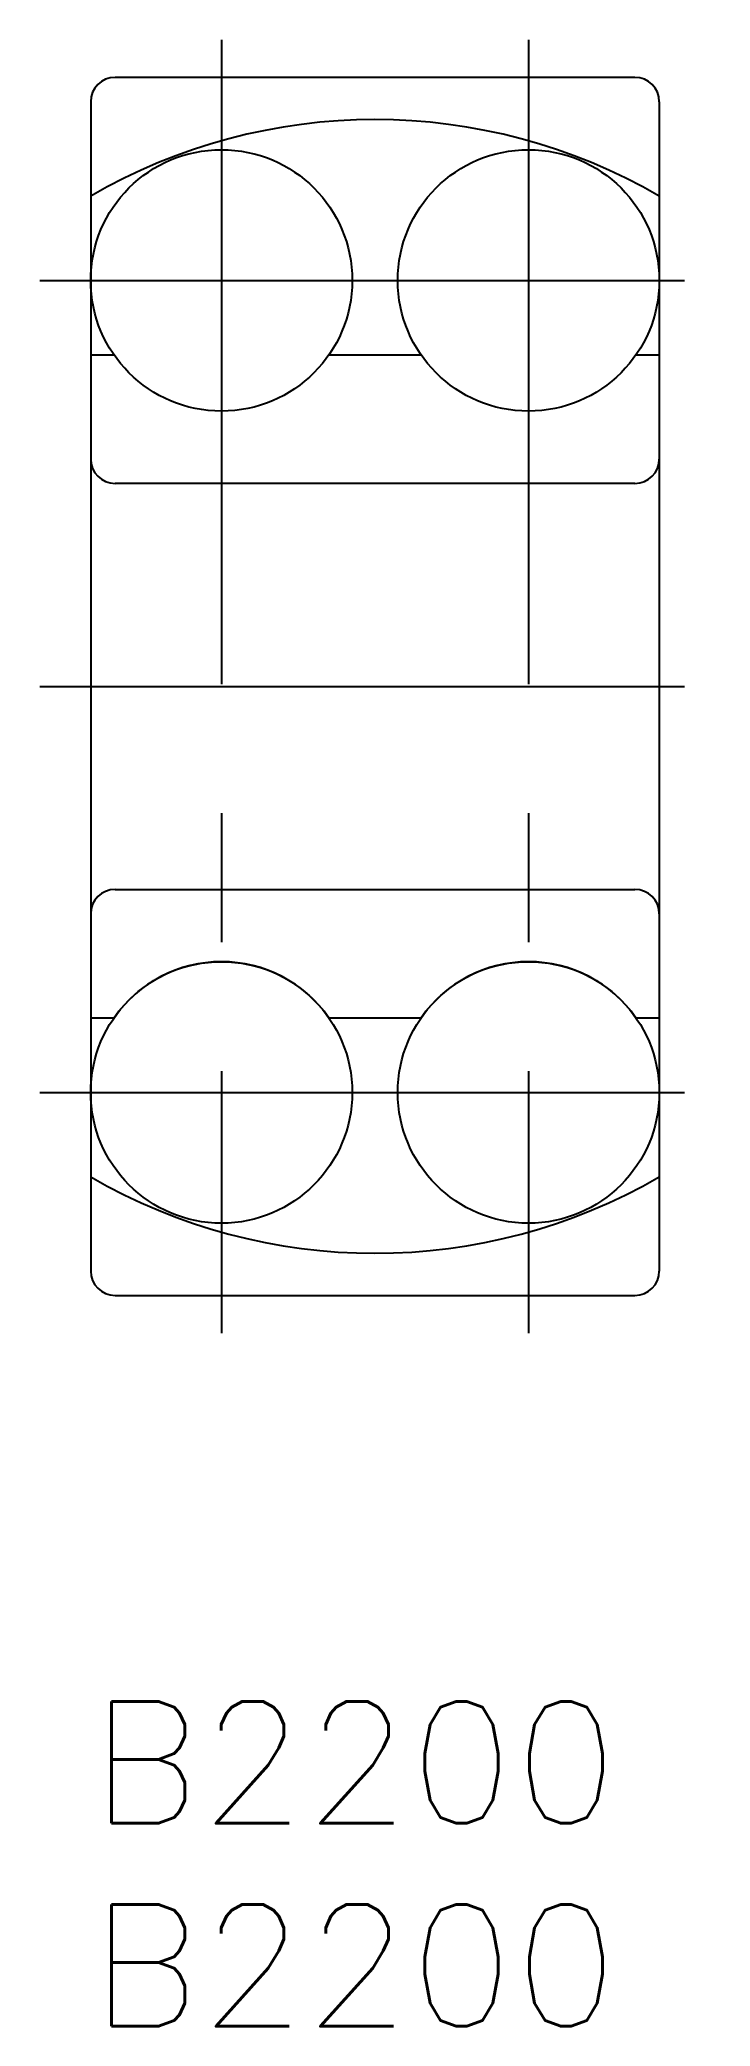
# Model space of a CAD drawing. Extents: x -1.3 to 15.3, y -8 to 40.9.
import ezdxf

# ---------------------------------------------------------------- set-up
doc = ezdxf.new("R2010")
doc.units = 0
doc.header["$LTSCALE"] = 0.5
doc.linetypes.add('CENTER', pattern=[50.8, 31.75, -6.35, 6.35, -6.35])
for name, color, linetype in [('MSM_CENTER', 1, 'CENTER'), ('MSM_CONTINUOUS', 7, 'CONTINUOUS'), ('MSM_PART_NUMBER', 7, 'CONTINUOUS')]:
    doc.layers.add(name, color=color, linetype=linetype)
doc.styles.get("Standard").update_dxf_attribs({"font": 'txt.shx', "height": 3, "bigfont": 'bigfont.shx'})

msp = doc.modelspace()

# ---------------------------------------------------------------- linework, layer by layer
at = {"layer": 'MSM_CENTER'}
for p, q in [((3.22, 40.928), (3.22, 9.072)), ((10.78, 40.928), (10.78, 9.072)), ((-1.254, 35), (15.254, 35)), ((-1.254, 25), (15.254, 25)), ((-1.254, 15), (15.254, 15))]:
    msp.add_line(p, q, dxfattribs=at)
at = {"layer": 'MSM_CONTINUOUS'}
for p, q in [((13.4, 40), (0.6, 40)), ((0, 39.4), (0, 10.6)), ((14, 39.4), (14, 10.6)), ((0.578, 33.16), (0, 33.16)), ((8.138, 33.16), (5.862, 33.16)), ((14, 33.16), (13.422, 33.16)), ((13.4, 30), (0.6, 30)), ((0.6, 20), (13.4, 20)), ((0, 16.84), (0.578, 16.84)), ((5.862, 16.84), (8.138, 16.84)), ((13.422, 16.84), (14, 16.84)), ((0.6, 10), (13.4, 10))]:
    msp.add_line(p, q, dxfattribs=at)
for centre in [(3.22, 35), (10.78, 35), (3.22, 15), (10.78, 15)]:
    msp.add_circle(centre, 3.22, dxfattribs=at)
for centre, radius, start, end in [((0.6, 39.4), 0.6, 90, 180), ((13.4, 39.4), 0.6, 0, 90), ((7, 25), 13.961, 59.9065, 120.0935), ((0.6, 30.6), 0.6, 180, 270), ((13.4, 30.6), 0.6, 270, 360), ((0.6, 19.4), 0.6, 90, 180), ((13.4, 19.4), 0.6, 0, 90), ((3.22, 15), 3.22, 34.8499, 145.1501), ((10.78, 15), 3.22, 34.8499, 145.1501), ((7, 25), 13.961, 239.9065, 300.0935), ((0.6, 10.6), 0.6, 180, 270), ((13.4, 10.6), 0.6, 270, 360)]:
    msp.add_arc(centre, radius, start, end, dxfattribs=at)

# ---------------------------------------------------------------- texts
at = {"layer": 'MSM_PART_NUMBER'}
for p in [(0, -3), (0, -8)]:
    msp.add_text('B2200', height=3, dxfattribs=at).set_placement(p)

doc.saveas('drawing.dxf')
